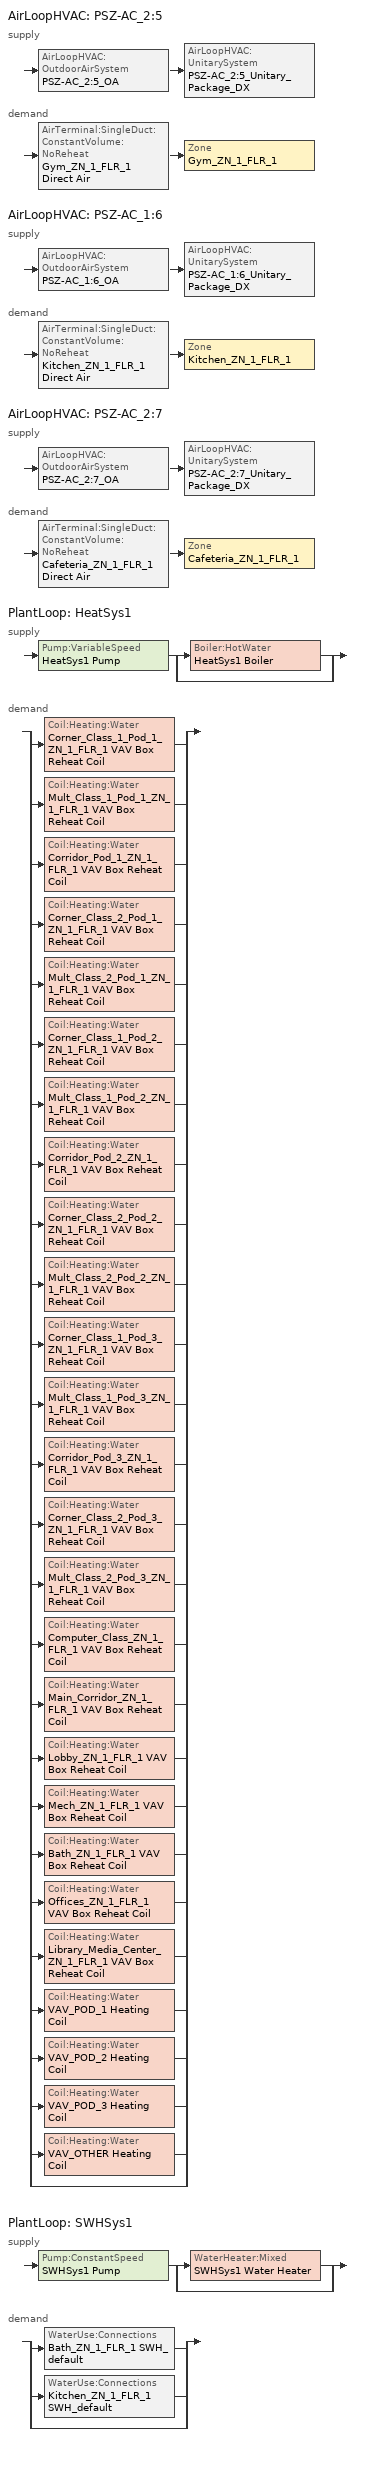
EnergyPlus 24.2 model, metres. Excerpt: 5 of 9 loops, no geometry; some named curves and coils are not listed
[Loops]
AirLoopHVAC 'PSZ-AC_2:5'
 supply: AirLoopHVAC:OutdoorAirSystem 'PSZ-AC_2:5_OA' > AirLoopHVAC:UnitarySystem 'PSZ-AC_2:5_Unitary_Package_DX'
 demand: AirTerminal:SingleDuct:ConstantVolume:NoReheat 'Gym_ZN_1_FLR_1 Direct Air' > Zone 'Gym_ZN_1_FLR_1'
AirLoopHVAC 'PSZ-AC_1:6'
 supply: AirLoopHVAC:OutdoorAirSystem 'PSZ-AC_1:6_OA' > AirLoopHVAC:UnitarySystem 'PSZ-AC_1:6_Unitary_Package_DX'
 demand: AirTerminal:SingleDuct:ConstantVolume:NoReheat 'Kitchen_ZN_1_FLR_1 Direct Air' > Zone 'Kitchen_ZN_1_FLR_1'
AirLoopHVAC 'PSZ-AC_2:7'
 supply: AirLoopHVAC:OutdoorAirSystem 'PSZ-AC_2:7_OA' > AirLoopHVAC:UnitarySystem 'PSZ-AC_2:7_Unitary_Package_DX'
 demand: AirTerminal:SingleDuct:ConstantVolume:NoReheat 'Cafeteria_ZN_1_FLR_1 Direct Air' > Zone 'Cafeteria_ZN_1_FLR_1'
PlantLoop 'HeatSys1'
 supply: Pump:VariableSpeed 'HeatSys1 Pump' > split
  | Boiler:HotWater 'HeatSys1 Boiler'
  | bypass
 demand: split
  | Coil:Heating:Water 'Corner_Class_1_Pod_1_ZN_1_FLR_1 VAV Box Reheat Coil'
  | Coil:Heating:Water 'Mult_Class_1_Pod_1_ZN_1_FLR_1 VAV Box Reheat Coil'
  | Coil:Heating:Water 'Corridor_Pod_1_ZN_1_FLR_1 VAV Box Reheat Coil'
  | Coil:Heating:Water 'Corner_Class_2_Pod_1_ZN_1_FLR_1 VAV Box Reheat Coil'
  | Coil:Heating:Water 'Mult_Class_2_Pod_1_ZN_1_FLR_1 VAV Box Reheat Coil'
  | Coil:Heating:Water 'Corner_Class_1_Pod_2_ZN_1_FLR_1 VAV Box Reheat Coil'
  | Coil:Heating:Water 'Mult_Class_1_Pod_2_ZN_1_FLR_1 VAV Box Reheat Coil'
  | Coil:Heating:Water 'Corridor_Pod_2_ZN_1_FLR_1 VAV Box Reheat Coil'
  | Coil:Heating:Water 'Corner_Class_2_Pod_2_ZN_1_FLR_1 VAV Box Reheat Coil'
  | Coil:Heating:Water 'Mult_Class_2_Pod_2_ZN_1_FLR_1 VAV Box Reheat Coil'
  | Coil:Heating:Water 'Corner_Class_1_Pod_3_ZN_1_FLR_1 VAV Box Reheat Coil'
  | Coil:Heating:Water 'Mult_Class_1_Pod_3_ZN_1_FLR_1 VAV Box Reheat Coil'
  | Coil:Heating:Water 'Corridor_Pod_3_ZN_1_FLR_1 VAV Box Reheat Coil'
  | Coil:Heating:Water 'Corner_Class_2_Pod_3_ZN_1_FLR_1 VAV Box Reheat Coil'
  | Coil:Heating:Water 'Mult_Class_2_Pod_3_ZN_1_FLR_1 VAV Box Reheat Coil'
  | Coil:Heating:Water 'Computer_Class_ZN_1_FLR_1 VAV Box Reheat Coil'
  | Coil:Heating:Water 'Main_Corridor_ZN_1_FLR_1 VAV Box Reheat Coil'
  | Coil:Heating:Water 'Lobby_ZN_1_FLR_1 VAV Box Reheat Coil'
  | Coil:Heating:Water 'Mech_ZN_1_FLR_1 VAV Box Reheat Coil'
  | Coil:Heating:Water 'Bath_ZN_1_FLR_1 VAV Box Reheat Coil'
  | Coil:Heating:Water 'Offices_ZN_1_FLR_1 VAV Box Reheat Coil'
  | Coil:Heating:Water 'Library_Media_Center_ZN_1_FLR_1 VAV Box Reheat Coil'
  | Coil:Heating:Water 'VAV_POD_1 Heating Coil'
  | Coil:Heating:Water 'VAV_POD_2 Heating Coil'
  | Coil:Heating:Water 'VAV_POD_3 Heating Coil'
  | Coil:Heating:Water 'VAV_OTHER Heating Coil'
  | bypass
PlantLoop 'SWHSys1'
 supply: Pump:ConstantSpeed 'SWHSys1 Pump' > split
  | WaterHeater:Mixed 'SWHSys1 Water Heater'
  | bypass
 demand: split
  | WaterUse:Connections 'Bath_ZN_1_FLR_1 SWH_default'
  | WaterUse:Connections 'Kitchen_ZN_1_FLR_1 SWH_default'
  | bypass
[Refrigeration:Case] Availability Schedule=ALWAYS_ON; Zone=Kitchen_ZN_1_FLR_1; Rated Ambient Temperature {C}=23.88; Rated Ambient Relative Humidity {percent}=55; Rated Total Cooling Capacity per Unit Length {W/m}=734; Case Length {m}=3.66; Latent Case Credit Curve Type=CaseTemperatureMethod; Standard Case Lighting Power per Unit Length {W/m}=33; Case Lighting Schedule=walkin_occ_lght_SCH_2; Fraction of Lighting Energy to Case=1; Case Anti-Sweat Heater Power per Unit Length {W/m}=0; Minimum Anti-Sweat Heater Power per Unit Length {W/m}=0; Anti-Sweat Heater Control Type=None; Humidity at Zero Anti-Sweat Heater Energy {percent}=0; Case Height {m}=0; Defrost Energy Correction Curve Type=None
Name | Rated Latent Heat Ratio | Rated Runtime Fraction | Case Operating Temperature {C} | Latent Case Credit Curve | Standard Case Fan Power per Unit Length {W/m} | Operating Case Fan Power per Unit Length {W/m} | Fraction of Anti-Sweat Heater Energy to Case | Case Defrost Power per Unit Length {W/m} | Case Defrost Type | Case Defrost Schedule | Case Defrost Drip-Down Schedule | Under Case HVAC Return Air Fraction | Refrigerated Case Restocking Schedule | Case Credit Fraction Schedule
Kitchen_ZN_1_FLR_1_Case:1_WALKINFREEZER | 0.1 | 0.4 | -23 | Kitchen_ZN_1_FLR_1_Case:1_WALKINFREEZERSingleShelfHorizontal_LatentEnergyMult | 19.5143 | 19.5143 | 0 | 547 | ELECTRIC | Kitchen_ZN_1_FLR_1_Case:1_WALKINFREEZER_CaseDefrost2aDaySched | Kitchen_ZN_1_FLR_1_Case:1_WALKINFREEZER_CaseDripDown2aDaySched | 0 | Kitchen_ZN_1_FLR_1_Case:1_WALKINFREEZER_WalkInStockingSched | Kitchen_ZN_1_FLR_1_Case:1_WALKINFREEZER_CaseCreditReduxSched
Kitchen_ZN_1_FLR_1_Case:2_SELFCONTAINEDDISPLAYCASE | 0.08 | 0.85 | 2 | Kitchen_ZN_1_FLR_1_Case:2_SELFCONTAINEDDISPLAYCASEMultiShelfVertical_LatentEnergyMult | 15.7143 | 15.7143 | 0.2 | 0 | NONE |  |  | 0.05 | Kitchen_ZN_1_FLR_1_Case:2_SELFCONTAINEDDISPLAYCASE_CaseStockingSched
[Refrigeration:CompressorRack] Heat Rejection Location=ZONE; Design Condenser Fan Power {W}=350; Condenser Type=AIRCOOLED
Name | Design Compressor Rack COP {W/W} | Compressor Rack COP Function of Temperature Curve | Condenser Fan Power Function of Temperature Curve | Refrigeration Case Name or WalkIn Name or CaseAndWalkInList
RACK1 | 2.32 | RACK1_RackCOPfTCurve | RACK1_RackCondFanCurve2 | RACK1CaseList
RACK2 | 6.98 | RACK2_RackCOPfTCurve |  | RACK2CaseList
[Refrigeration:CaseAndWalkInList]
Name | Case or WalkIn 1
RACK1CaseList | Kitchen_ZN_1_FLR_1_Case:1_WALKINFREEZER
RACK2CaseList | Kitchen_ZN_1_FLR_1_Case:2_SELFCONTAINEDDISPLAYCASE
[EnergyManagementSystem:Sensor]
Name | Output:Variable or Output:Meter | Output:Variable or Output:Meter Index Key
Facility_Int_LTG | InteriorLights:Electricity
ActualOccupancy | Schedule Value | Offices Binary Occupancy
Gym_ZN_1_FLR_1_LSr | Zone Lights Electricity Rate | Gym_ZN_1_FLR_1
Gym_ZN_1_FLR_1_OSr | People Occupant Count | Gym_ZN_1_FLR_1
Kitchen_ZN_1_FLR_1_LSr | Zone Lights Electricity Rate | Kitchen_ZN_1_FLR_1
Kitchen_ZN_1_FLR_1_OSr | People Occupant Count | Kitchen_ZN_1_FLR_1
Cafeteria_ZN_1_FLR_1_LSr | Zone Lights Electricity Rate | Cafeteria_ZN_1_FLR_1
Cafeteria_ZN_1_FLR_1_OSr | People Occupant Count | Cafeteria_ZN_1_FLR_1
OAT | Site Outdoor Air Drybulb Temperature | Environment
BoilerPLR | Boiler Part Load Ratio | HeatSys1 Boiler
[EnergyManagementSystem:GlobalVariable]
Wired_LTG
BoilerType; CapRated; EtRated; PLRx; Ecx; SkinLossRate
[EnergyManagementSystem:Program]
Transformer_Load_Prog: SET Wired_LTG = Facility_Int_LTG*0.0119
SET_cCL1_Pod_1_ZN_1_FLR_1_Light_EMS_Program: SET cCL1_Pod_1_ZN_1_FLR_1_LSr_IP=0.093*cCL1_Pod_1_ZN_1_FLR_1_LSr/cCL1_Pod_1_ZN_1_FLR_1_Area; IF (cCL1_Pod_1_ZN_1_FLR_1_OSr <= 0) && (cCL1_Pod_1_ZN_1_FLR_1_LSr_IP >= 0.02); SET cCL1_Pod_1_ZN_1_FLR_1_LAr = 0.02*cCL1_Pod_1_ZN_1_FLR_1_Area/0.09290304; ELSE; SET cCL1_Pod_1_ZN_1_FLR_1_LAr = NULL; ENDIF
SET_mCl1_Pod_1_ZN_1_FLR_1_Light_EMS_Program: SET mCl1_Pod_1_ZN_1_FLR_1_LSr_IP=0.093*mCl1_Pod_1_ZN_1_FLR_1_LSr/mCl1_Pod_1_ZN_1_FLR_1_Area; IF (mCl1_Pod_1_ZN_1_FLR_1_OSr <= 0) && (mCl1_Pod_1_ZN_1_FLR_1_LSr_IP >= 0.02); SET mCl1_Pod_1_ZN_1_FLR_1_LAr = 0.02*mCl1_Pod_1_ZN_1_FLR_1_Area/0.09290304; ELSE; SET mCl1_Pod_1_ZN_1_FLR_1_LAr = NULL; ENDIF
SET_cPOD1_ZN_1_FLR_1_Light_EMS_Program: SET cPOD1_ZN_1_FLR_1_LSr_IP=0.093*cPOD1_ZN_1_FLR_1_LSr/cPOD1_ZN_1_FLR_1_Area; IF (cPOD1_ZN_1_FLR_1_OSr <= 0) && (cPOD1_ZN_1_FLR_1_LSr_IP >= 0.02); SET cPOD1_ZN_1_FLR_1_LAr = 0.02*cPOD1_ZN_1_FLR_1_Area/0.09290304; ELSE; SET cPOD1_ZN_1_FLR_1_LAr = NULL; ENDIF
SET_cCL2_Pod_1_ZN_1_FLR_1_Light_EMS_Program: SET cCL2_Pod_1_ZN_1_FLR_1_LSr_IP=0.093*cCL2_Pod_1_ZN_1_FLR_1_LSr/cCL2_Pod_1_ZN_1_FLR_1_Area; IF (cCL2_Pod_1_ZN_1_FLR_1_OSr <= 0) && (cCL2_Pod_1_ZN_1_FLR_1_LSr_IP >= 0.02); SET cCL2_Pod_1_ZN_1_FLR_1_LAr = 0.02*cCL2_Pod_1_ZN_1_FLR_1_Area/0.09290304; ELSE; SET cCL2_Pod_1_ZN_1_FLR_1_LAr = NULL; ENDIF
SET_mCl2_Pod_1_ZN_1_FLR_1_Light_EMS_Program: SET mCl2_Pod_1_ZN_1_FLR_1_LSr_IP=0.093*mCl2_Pod_1_ZN_1_FLR_1_LSr/mCl2_Pod_1_ZN_1_FLR_1_Area; IF (mCl2_Pod_1_ZN_1_FLR_1_OSr <= 0) && (mCl2_Pod_1_ZN_1_FLR_1_LSr_IP >= 0.02); SET mCl2_Pod_1_ZN_1_FLR_1_LAr = 0.02*mCl2_Pod_1_ZN_1_FLR_1_Area/0.09290304; ELSE; SET mCl2_Pod_1_ZN_1_FLR_1_LAr = NULL; ENDIF
SET_cCL1_Pod_2_ZN_1_FLR_1_Light_EMS_Program: SET cCL1_Pod_2_ZN_1_FLR_1_LSr_IP=0.093*cCL1_Pod_2_ZN_1_FLR_1_LSr/cCL1_Pod_2_ZN_1_FLR_1_Area; IF (cCL1_Pod_2_ZN_1_FLR_1_OSr <= 0) && (cCL1_Pod_2_ZN_1_FLR_1_LSr_IP >= 0.02); SET cCL1_Pod_2_ZN_1_FLR_1_LAr = 0.02*cCL1_Pod_2_ZN_1_FLR_1_Area/0.09290304; ELSE; SET cCL1_Pod_2_ZN_1_FLR_1_LAr = NULL; ENDIF
SET_mCl1_Pod_2_ZN_1_FLR_1_Light_EMS_Program: SET mCl1_Pod_2_ZN_1_FLR_1_LSr_IP=0.093*mCl1_Pod_2_ZN_1_FLR_1_LSr/mCl1_Pod_2_ZN_1_FLR_1_Area; IF (mCl1_Pod_2_ZN_1_FLR_1_OSr <= 0) && (mCl1_Pod_2_ZN_1_FLR_1_LSr_IP >= 0.02); SET mCl1_Pod_2_ZN_1_FLR_1_LAr = 0.02*mCl1_Pod_2_ZN_1_FLR_1_Area/0.09290304; ELSE; SET mCl1_Pod_2_ZN_1_FLR_1_LAr = NULL; ENDIF
SET_cPOD2_ZN_1_FLR_1_Light_EMS_Program: SET cPOD2_ZN_1_FLR_1_LSr_IP=0.093*cPOD2_ZN_1_FLR_1_LSr/cPOD2_ZN_1_FLR_1_Area; IF (cPOD2_ZN_1_FLR_1_OSr <= 0) && (cPOD2_ZN_1_FLR_1_LSr_IP >= 0.02); SET cPOD2_ZN_1_FLR_1_LAr = 0.02*cPOD2_ZN_1_FLR_1_Area/0.09290304; ELSE; SET cPOD2_ZN_1_FLR_1_LAr = NULL; ENDIF
SET_cCL2_Pod_2_ZN_1_FLR_1_Light_EMS_Program: SET cCL2_Pod_2_ZN_1_FLR_1_LSr_IP=0.093*cCL2_Pod_2_ZN_1_FLR_1_LSr/cCL2_Pod_2_ZN_1_FLR_1_Area; IF (cCL2_Pod_2_ZN_1_FLR_1_OSr <= 0) && (cCL2_Pod_2_ZN_1_FLR_1_LSr_IP >= 0.02); SET cCL2_Pod_2_ZN_1_FLR_1_LAr = 0.02*cCL2_Pod_2_ZN_1_FLR_1_Area/0.09290304; ELSE; SET cCL2_Pod_2_ZN_1_FLR_1_LAr = NULL; ENDIF
SET_mCl2_Pod_2_ZN_1_FLR_1_Light_EMS_Program: SET mCl2_Pod_2_ZN_1_FLR_1_LSr_IP=0.093*mCl2_Pod_2_ZN_1_FLR_1_LSr/mCl2_Pod_2_ZN_1_FLR_1_Area; IF (mCl2_Pod_2_ZN_1_FLR_1_OSr <= 0) && (mCl2_Pod_2_ZN_1_FLR_1_LSr_IP >= 0.02); SET mCl2_Pod_2_ZN_1_FLR_1_LAr = 0.02*mCl2_Pod_2_ZN_1_FLR_1_Area/0.09290304; ELSE; SET mCl2_Pod_2_ZN_1_FLR_1_LAr = NULL; ENDIF
SET_cCL1_Pod_3_ZN_1_FLR_1_Light_EMS_Program: SET cCL1_Pod_3_ZN_1_FLR_1_LSr_IP=0.093*cCL1_Pod_3_ZN_1_FLR_1_LSr/cCL1_Pod_3_ZN_1_FLR_1_Area; IF (cCL1_Pod_3_ZN_1_FLR_1_OSr <= 0) && (cCL1_Pod_3_ZN_1_FLR_1_LSr_IP >= 0.02); SET cCL1_Pod_3_ZN_1_FLR_1_LAr = 0.02*cCL1_Pod_3_ZN_1_FLR_1_Area/0.09290304; ELSE; SET cCL1_Pod_3_ZN_1_FLR_1_LAr = NULL; ENDIF
SET_mCl1_Pod_3_ZN_1_FLR_1_Light_EMS_Program: SET mCl1_Pod_3_ZN_1_FLR_1_LSr_IP=0.093*mCl1_Pod_3_ZN_1_FLR_1_LSr/mCl1_Pod_3_ZN_1_FLR_1_Area; IF (mCl1_Pod_3_ZN_1_FLR_1_OSr <= 0) && (mCl1_Pod_3_ZN_1_FLR_1_LSr_IP >= 0.02); SET mCl1_Pod_3_ZN_1_FLR_1_LAr = 0.02*mCl1_Pod_3_ZN_1_FLR_1_Area/0.09290304; ELSE; SET mCl1_Pod_3_ZN_1_FLR_1_LAr = NULL; ENDIF
SET_cPOD3_ZN_1_FLR_1_Light_EMS_Program: SET cPOD3_ZN_1_FLR_1_LSr_IP=0.093*cPOD3_ZN_1_FLR_1_LSr/cPOD3_ZN_1_FLR_1_Area; IF (cPOD3_ZN_1_FLR_1_OSr <= 0) && (cPOD3_ZN_1_FLR_1_LSr_IP >= 0.02); SET cPOD3_ZN_1_FLR_1_LAr = 0.02*cPOD3_ZN_1_FLR_1_Area/0.09290304; ELSE; SET cPOD3_ZN_1_FLR_1_LAr = NULL; ENDIF
SET_cCL2_Pod_3_ZN_1_FLR_1_Light_EMS_Program: SET cCL2_Pod_3_ZN_1_FLR_1_LSr_IP=0.093*cCL2_Pod_3_ZN_1_FLR_1_LSr/cCL2_Pod_3_ZN_1_FLR_1_Area; IF (cCL2_Pod_3_ZN_1_FLR_1_OSr <= 0) && (cCL2_Pod_3_ZN_1_FLR_1_LSr_IP >= 0.02); SET cCL2_Pod_3_ZN_1_FLR_1_LAr = 0.02*cCL2_Pod_3_ZN_1_FLR_1_Area/0.09290304; ELSE; SET cCL2_Pod_3_ZN_1_FLR_1_LAr = NULL; ENDIF
SET_mCl2_Pod_3_ZN_1_FLR_1_Light_EMS_Program: SET mCl2_Pod_3_ZN_1_FLR_1_LSr_IP=0.093*mCl2_Pod_3_ZN_1_FLR_1_LSr/mCl2_Pod_3_ZN_1_FLR_1_Area; IF (mCl2_Pod_3_ZN_1_FLR_1_OSr <= 0) && (mCl2_Pod_3_ZN_1_FLR_1_LSr_IP >= 0.02); SET mCl2_Pod_3_ZN_1_FLR_1_LAr = 0.02*mCl2_Pod_3_ZN_1_FLR_1_Area/0.09290304; ELSE; SET mCl2_Pod_3_ZN_1_FLR_1_LAr = NULL; ENDIF
SET_cPCLZN_1_FLR_1_Light_EMS_Program: SET cPCLZN_1_FLR_1_LSr_IP=0.093*cPCLZN_1_FLR_1_LSr/cPCLZN_1_FLR_1_Area; IF (cPCLZN_1_FLR_1_OSr <= 0) && (cPCLZN_1_FLR_1_LSr_IP >= 0.02); SET cPCLZN_1_FLR_1_LAr = 0.02*cPCLZN_1_FLR_1_Area/0.09290304; ELSE; SET cPCLZN_1_FLR_1_LAr = NULL; ENDIF
SET_Main_Corridor_ZN_1_FLR_1_Light_EMS_Program: SET Main_Corridor_ZN_1_FLR_1_LSr_IP=0.093*Main_Corridor_ZN_1_FLR_1_LSr/Main_Corridor_ZN_1_FLR_1_Area; IF (Main_Corridor_ZN_1_FLR_1_OSr <= 0) && (Main_Corridor_ZN_1_FLR_1_LSr_IP >= 0.02); SET Main_Corridor_ZN_1_FLR_1_LAr = 0.02*Main_Corridor_ZN_1_FLR_1_Area/0.09290304; ELSE; SET Main_Corridor_ZN_1_FLR_1_LAr = NULL; ENDIF
SET_Lobby_ZN_1_FLR_1_Light_EMS_Program: SET Lobby_ZN_1_FLR_1_LSr_IP=0.093*Lobby_ZN_1_FLR_1_LSr/Lobby_ZN_1_FLR_1_Area; IF (Lobby_ZN_1_FLR_1_OSr <= 0) && (Lobby_ZN_1_FLR_1_LSr_IP >= 0.02); SET Lobby_ZN_1_FLR_1_LAr = 0.02*Lobby_ZN_1_FLR_1_Area/0.09290304; ELSE; SET Lobby_ZN_1_FLR_1_LAr = NULL; ENDIF
SET_Mech_ZN_1_FLR_1_Light_EMS_Program: SET Mech_ZN_1_FLR_1_LSr_IP=0.093*Mech_ZN_1_FLR_1_LSr/Mech_ZN_1_FLR_1_Area; IF (Mech_ZN_1_FLR_1_OSr <= 0) && (Mech_ZN_1_FLR_1_LSr_IP >= 0.02); SET Mech_ZN_1_FLR_1_LAr = 0.02*Mech_ZN_1_FLR_1_Area/0.09290304; ELSE; SET Mech_ZN_1_FLR_1_LAr = NULL; ENDIF
SET_Bath_ZN_1_FLR_1_Light_EMS_Program: SET Bath_ZN_1_FLR_1_LSr_IP=0.093*Bath_ZN_1_FLR_1_LSr/Bath_ZN_1_FLR_1_Area; IF (Bath_ZN_1_FLR_1_OSr <= 0) && (Bath_ZN_1_FLR_1_LSr_IP >= 0.02); SET Bath_ZN_1_FLR_1_LAr = 0.02*Bath_ZN_1_FLR_1_Area/0.09290304; ELSE; SET Bath_ZN_1_FLR_1_LAr = NULL; ENDIF
SET_Offices_ZN_1_FLR_1_Light_EMS_Program: SET Offices_ZN_1_FLR_1_LSr_IP=0.093*Offices_ZN_1_FLR_1_LSr/Offices_ZN_1_FLR_1_Area; IF (Offices_ZN_1_FLR_1_OSr <= 0) && (Offices_ZN_1_FLR_1_LSr_IP >= 0.02); IF (ActualOccupancy <= 0); SET Offices_ZN_1_FLR_1_LAr = 0.02*Offices_ZN_1_FLR_1_Area/0.09290304; ELSE; SET Offices_ZN_1_FLR_1_LAr = NULL; ENDIF; ELSE; SET Offices_ZN_1_FLR_1_LAr = NULL; ENDIF
SET_Gym_ZN_1_FLR_1_Light_EMS_Program: SET Gym_ZN_1_FLR_1_LSr_IP=0.093*Gym_ZN_1_FLR_1_LSr/Gym_ZN_1_FLR_1_Area; IF (Gym_ZN_1_FLR_1_OSr <= 0) && (Gym_ZN_1_FLR_1_LSr_IP >= 0.02); SET Gym_ZN_1_FLR_1_LAr = 0.02*Gym_ZN_1_FLR_1_Area/0.09290304; ELSE; SET Gym_ZN_1_FLR_1_LAr = NULL; ENDIF
SET_Kitchen_ZN_1_FLR_1_Light_EMS_Program: SET Kitchen_ZN_1_FLR_1_LSr_IP=0.093*Kitchen_ZN_1_FLR_1_LSr/Kitchen_ZN_1_FLR_1_Area; IF (Kitchen_ZN_1_FLR_1_OSr <= 0) && (Kitchen_ZN_1_FLR_1_LSr_IP >= 0.02); SET Kitchen_ZN_1_FLR_1_LAr = 0.02*Kitchen_ZN_1_FLR_1_Area/0.09290304; ELSE; SET Kitchen_ZN_1_FLR_1_LAr = NULL; ENDIF
SET_Cafeteria_ZN_1_FLR_1_Light_EMS_Program: SET Cafeteria_ZN_1_FLR_1_LSr_IP=0.093*Cafeteria_ZN_1_FLR_1_LSr/Cafeteria_ZN_1_FLR_1_Area; IF (Cafeteria_ZN_1_FLR_1_OSr <= 0) && (Cafeteria_ZN_1_FLR_1_LSr_IP >= 0.02); SET Cafeteria_ZN_1_FLR_1_LAr = 0.02*Cafeteria_ZN_1_FLR_1_Area/0.09290304; ELSE; SET Cafeteria_ZN_1_FLR_1_LAr = NULL; ENDIF
SET_LMC_ZN_1_FLR_1_Light_EMS_Program: SET LMC_ZN_1_FLR_1_LSr_IP=0.093*LMC_ZN_1_FLR_1_LSr/LMC_ZN_1_FLR_1_Area; IF (LMC_ZN_1_FLR_1_OSr <= 0) && (LMC_ZN_1_FLR_1_LSr_IP >= 0.02); SET LMC_ZN_1_FLR_1_LAr = 0.02*LMC_ZN_1_FLR_1_Area/0.09290304; ELSE; SET LMC_ZN_1_FLR_1_LAr = NULL; ENDIF
vav_pod_1_MAX_OA_FRAC: IF vav_pod_1_OA > vav_pod_1_OA_VRP; SET vav_pod_1_MAX_OA_FRAC = NULL; ELSE; IF vav_pod_1_SUPPLY_FLOW > 0; SET vav_pod_1_MAX_OA_FRAC =      2.9651 / vav_pod_1_SUPPLY_FLOW; ELSE; SET vav_pod_1_MAX_OA_FRAC = NULL; ENDIF; ENDIF
[EnergyManagementSystem:InternalVariable] Internal Data Type=Zone Floor Area
Name | Internal Data Index Key
Gym_ZN_1_FLR_1_Area | Gym_ZN_1_FLR_1
Kitchen_ZN_1_FLR_1_Area | Kitchen_ZN_1_FLR_1
Cafeteria_ZN_1_FLR_1_Area | Cafeteria_ZN_1_FLR_1
[DesignSpecification:ZoneAirDistribution]
CM DSZAD Building: Zone Air Distribution Effectiveness in Cooling Mode=1; Zone Air Distribution Effectiveness in Heating Mode=1
[Sizing:Plant] Loop Type=Heating; Design Loop Exit Temperature {C}=60
Name | Loop Design Temperature Difference {deltaC}
HeatSys1 | 11.11
SWHSys1 | 5
[Pump:VariableSpeed]
HeatSys1 Pump: Design Maximum Flow Rate {m3/s}=AUTOSIZE; Design Pump Head {Pa}=180705.7; Design Power Consumption {W}=AUTOSIZE; Motor Efficiency=0.909; Fraction of Motor Inefficiencies to Fluid Stream=0; Coefficient 1 of the Part Load Performance Curve=0; Coefficient 2 of the Part Load Performance Curve=3.2485; Coefficient 3 of the Part Load Performance Curve=-4.7443; Coefficient 4 of the Part Load Performance Curve=2.5295; Pump Control Type=Intermittent; Design Shaft Power per Unit Flow Rate per Unit Head {W/((m3/s)-Pa)}=1.4999
[Boiler:HotWater]
HeatSys1 Boiler: Fuel Type=NaturalGas; Nominal Capacity {W}=394524; Nominal Thermal Efficiency=0.9; Efficiency Curve Temperature Evaluation Variable=EnteringBoiler; Normalized Boiler Efficiency Curve=CondensingBoiler_Perf_One_Boiler; Design Water Flow Rate {m3/s}=AUTOSIZE; Minimum Part Load Ratio=0; Maximum Part Load Ratio=1.2; Optimum Part Load Ratio=1; Water Outlet Upper Temperature Limit {C}=95; Boiler Flow Mode=LeavingSetpointModulated; On Cycle Parasitic Electric Load {W}=0; Sizing Factor=1
[SetpointManager:ReturnTemperature:HotWater]
HeatSys1 Loop Setpoint Manager: Minimum Supply Temperature Setpoint {C}=10; Maximum Supply Temperature Setpoint {C}=60; Return Temperature Setpoint Input Type=Constant; Return Temperature Setpoint Constant Value {C}=48.89
[PlantLoop] Minimum Loop Temperature {C}=10; Maximum Loop Flow Rate {m3/s}=AUTOSIZE; Minimum Loop Flow Rate {m3/s}=0; Plant Loop Volume {m3}=AUTOSIZE; Load Distribution Scheme=Optimal
Name | Fluid Type | Plant Equipment Operation Scheme | Maximum Loop Temperature {C}
HeatSys1 | Water | HeatSys1 Loop Operation Scheme List | 100
SWHSys1 | WATER | SWHSys1 Loop Operation Scheme List | 60
[PlantEquipmentList]
HeatSys1 Equipment List: HeatSys1 Boiler
SWHSys1 Equipment List: SWHSys1 Water Heater
[PlantEquipmentOperation:HeatingLoad] Load Range 1 Lower Limit {W}=0; Load Range 1 Upper Limit {W}=1000000000000000
Name | Range 1 Equipment List
HeatSys1 Operation Scheme | HeatSys1 Equipment List
SWHSys1 Operation Scheme | SWHSys1 Equipment List
[PlantEquipmentOperationSchemes] Control Scheme 1 Schedule=PlantOnSched
Name | Control Scheme 1
HeatSys1 Loop Operation Scheme List | HeatSys1 Operation Scheme
SWHSys1 Loop Operation Scheme List | SWHSys1 Operation Scheme
[Sizing:System] Type of Load to Size On=Sensible; Design Outdoor Air Flow Rate {m3/s}=AUTOSIZE; Central Heating Maximum System Air Flow Ratio=1; Preheat Design Temperature {C}=7; Preheat Design Humidity Ratio {kgWater/kgDryAir}=0.008; Precool Design Temperature {C}=12.8; Precool Design Humidity Ratio {kgWater/kgDryAir}=0.008; Central Cooling Design Supply Air Temperature {C}=12.8; Central Heating Design Supply Air Temperature {C}=40; Type of Zone Sum to Use=Coincident; 100% Outdoor Air in Cooling=No; 100% Outdoor Air in Heating=No; Central Cooling Design Supply Air Humidity Ratio {kgWater/kgDryAir}=0.0085; Central Heating Design Supply Air Humidity Ratio {kgWater/kgDryAir}=0.008; Cooling Supply Air Flow Rate Method=DesignDay; Cooling Supply Air Flow Rate {m3/s}=0; Heating Supply Air Flow Rate Method=DesignDay; Heating Supply Air Flow Rate {m3/s}=0; System Outdoor Air Method=ZoneSum; Zone Maximum Outdoor Air Fraction=1; Cooling Design Capacity Method=CoolingDesignCapacity; Cooling Design Capacity {W}=autosize; Heating Design Capacity Method=HeatingDesignCapacity; Heating Design Capacity {W}=autosize; Central Cooling Capacity Control Method=OnOff
PSZ-AC_2:5; PSZ-AC_1:6; PSZ-AC_2:7
[AirLoopHVAC] Design Supply Air Flow Rate {m3/s}=AUTOSIZE
PSZ-AC_2:5; PSZ-AC_1:6; PSZ-AC_2:7
[SetpointManager:MixedAir] Control Variable=Temperature
Name | Setpoint Node or NodeList
PSZ-AC_2:5_OAMixed Air Temp Manager | PSZ-AC_2:5 Mixed Air Outlet
PSZ-AC_1:6_OAMixed Air Temp Manager | PSZ-AC_1:6 Mixed Air Outlet
PSZ-AC_2:7_OAMixed Air Temp Manager | PSZ-AC_2:7 Mixed Air Outlet
[Controller:OutdoorAir] Minimum Outdoor Air Flow Rate {m3/s}=AUTOSIZE; Maximum Outdoor Air Flow Rate {m3/s}=AUTOSIZE; Economizer Control Type=DifferentialEnthalpy; Economizer Control Action Type=ModulateFlow; Lockout Type=LockoutWithHeating; Minimum Limit Type=FixedMinimum
Name | Minimum Outdoor Air Schedule
PSZ-AC_2:5_OA_Controller; PSZ-AC_2:7_OA_Controller | MinOA_MotorizedDamper_Sched
PSZ-AC_1:6_OA_Controller | Kitchen_Exhaust_SCH
[Controller:MechanicalVentilation] Availability Schedule=MinOA_MotorizedDamper_Sched; Demand Controlled Ventilation=No; System Outdoor Air Method=ZoneSum; Design Specification Zone Air Distribution Object Name 1=CM DSZAD Building
Name | Zone or ZoneList 1 | Design Specification Outdoor Air Object Name 1
Gym_ZN_1_FLR_1_DCV | Gym_ZN_1_FLR_1 | SZ DSOA Gym_ZN_1_FLR_1
Cafeteria_ZN_1_FLR_1_DCV | Cafeteria_ZN_1_FLR_1 | SZ DSOA Cafeteria_ZN_1_FLR_1
[Coil:Heating:Water] Availability Schedule=Always_On; U-Factor Times Area Value {W/K}=AUTOSIZE; Maximum Water Flow Rate {m3/s}=AUTOSIZE; Performance Input Method=UFactorTimesAreaAndDesignWaterFlowRate; Rated Capacity {W}=AUTOSIZE; Rated Inlet Water Temperature {C}=60; Rated Inlet Air Temperature {C}=12.8; Rated Outlet Water Temperature {C}=48.89; Rated Outlet Air Temperature {C}=40
Corner_Class_1_Pod_1_ZN_1_FLR_1 VAV Box Reheat Coil; Mult_Class_1_Pod_1_ZN_1_FLR_1 VAV Box Reheat Coil; Corridor_Pod_1_ZN_1_FLR_1 VAV Box Reheat Coil; Corner_Class_2_Pod_1_ZN_1_FLR_1 VAV Box Reheat Coil; Mult_Class_2_Pod_1_ZN_1_FLR_1 VAV Box Reheat Coil; Corner_Class_1_Pod_2_ZN_1_FLR_1 VAV Box Reheat Coil; Mult_Class_1_Pod_2_ZN_1_FLR_1 VAV Box Reheat Coil; Corridor_Pod_2_ZN_1_FLR_1 VAV Box Reheat Coil; Corner_Class_2_Pod_2_ZN_1_FLR_1 VAV Box Reheat Coil; Mult_Class_2_Pod_2_ZN_1_FLR_1 VAV Box Reheat Coil; Corner_Class_1_Pod_3_ZN_1_FLR_1 VAV Box Reheat Coil; Mult_Class_1_Pod_3_ZN_1_FLR_1 VAV Box Reheat Coil; Corridor_Pod_3_ZN_1_FLR_1 VAV Box Reheat Coil; Corner_Class_2_Pod_3_ZN_1_FLR_1 VAV Box Reheat Coil; Mult_Class_2_Pod_3_ZN_1_FLR_1 VAV Box Reheat Coil; Computer_Class_ZN_1_FLR_1 VAV Box Reheat Coil; Main_Corridor_ZN_1_FLR_1 VAV Box Reheat Coil; Lobby_ZN_1_FLR_1 VAV Box Reheat Coil; Mech_ZN_1_FLR_1 VAV Box Reheat Coil; Bath_ZN_1_FLR_1 VAV Box Reheat Coil; Offices_ZN_1_FLR_1 VAV Box Reheat Coil; Library_Media_Center_ZN_1_FLR_1 VAV Box Reheat Coil
[Sizing:Zone] Zone Cooling Design Supply Air Temperature Input Method=SupplyAirTemperature; Zone Cooling Design Supply Air Temperature {C}=12.8; Zone Heating Design Supply Air Temperature Input Method=SupplyAirTemperature; Zone Heating Design Supply Air Temperature {C}=40; Zone Cooling Design Supply Air Humidity Ratio {kgWater/kgDryAir}=0.0085; Zone Heating Design Supply Air Humidity Ratio {kgWater/kgDryAir}=0.008; Cooling Design Air Flow Rate {m3/s}=0; Cooling Minimum Air Flow Fraction=0; Heating Design Air Flow Method=DesignDay; Heating Design Air Flow Rate {m3/s}=0; Zone Load Sizing Method=Sensible Load Only No Latent Load; Zone Latent Cooling Design Supply Air Humidity Ratio Input Method=HumidityRatioDifference; Zone Cooling Design Supply Air Humidity Ratio Difference {kgWater/kgDryAir}=0.005; Zone Latent Heating Design Supply Air Humidity Ratio Input Method=HumidityRatioDifference; Zone Humidification Design Supply Air Humidity Ratio Difference {kgWater/kgDryAir}=0.005
Name | Design Specification Outdoor Air Object | Cooling Design Air Flow Method | Cooling Minimum Air Flow {m3/s}
Gym_ZN_1_FLR_1 | SZ DSOA Gym_ZN_1_FLR_1 | DesignDay
Kitchen_ZN_1_FLR_1 | SZ DSOA Kitchen_ZN_1_FLR_1 | DesignDayWithLimit | 0.197746
Cafeteria_ZN_1_FLR_1 | SZ DSOA Cafeteria_ZN_1_FLR_1 | DesignDay
[DesignSpecification:OutdoorAir]
Name | Outdoor Air Method | Outdoor Air Flow per Zone Floor Area {m3/s-m2} | Outdoor Air Flow per Zone {m3/s} | Outdoor Air Flow per Person {m3/s-person}
SZ DSOA Gym_ZN_1_FLR_1 | Flow/Area | 0.001524
SZ DSOA Kitchen_ZN_1_FLR_1 | Maximum | 0.00117856 | 0.197746
SZ DSOA Cafeteria_ZN_1_FLR_1 | Sum | 0.000914399 |  | 0.00353961
[ZoneControl:Thermostat] Control Type Schedule=Dual Zone Control Type Sched
Name | Zone or ZoneList | Control 1
Gym_ZN_1_FLR_1 Thermostat | Gym_ZN_1_FLR_1 | Gym_ZN_1_FLR_1 Dual SP Control
Kitchen_ZN_1_FLR_1 Thermostat | Kitchen_ZN_1_FLR_1 | Kitchen_ZN_1_FLR_1 Dual SP Control
Cafeteria_ZN_1_FLR_1 Thermostat | Cafeteria_ZN_1_FLR_1 | Cafeteria_ZN_1_FLR_1 Dual SP Control
[ThermostatSetpoint:DualSetpoint] Heating Setpoint Temperature Schedule=HTGSETP_SCH_NO_OPTIMUM; Cooling Setpoint Temperature Schedule=CLGSETP_SCH_NO_OPTIMUM
Gym_ZN_1_FLR_1 Dual SP Control; Kitchen_ZN_1_FLR_1 Dual SP Control; Cafeteria_ZN_1_FLR_1 Dual SP Control
[Zone equipment]
Gym_ZN_1_FLR_1: Gym_ZN_1_FLR_1 Exhaust Fan, Gym_ZN_1_FLR_1 Direct Air
Kitchen_ZN_1_FLR_1: Kitchen_ZN_1_FLR_1 Exhaust Fan, Kitchen_ZN_1_FLR_1 Direct Air
Cafeteria_ZN_1_FLR_1: Cafeteria_ZN_1_FLR_1 Exhaust Fan, Cafeteria_ZN_1_FLR_1 Direct Air
[Fan:ZoneExhaust] Availability Schedule=Kitchen_Exhaust_SCH
Name | Fan Total Efficiency | Pressure Rise {Pa} | Maximum Flow Rate {m3/s} | Balanced Exhaust Fraction Schedule
Gym_ZN_1_FLR_1 Exhaust Fan | 1 | 0 | 0.544155
Kitchen_ZN_1_FLR_1 Exhaust Fan | 0.385 | 125 | 2.12376 | Kitchen Exhaust Fan Balanced Exhaust Fraction Schedule
Cafeteria_ZN_1_FLR_1 Exhaust Fan | 1 | 0 | 1.38186
[Coil:Cooling:DX:MultiSpeed] Availability Schedule=Always_On; Condenser Type=AirCooled; Apply Part Load Fraction to Speeds Greater than 1=No; Apply Latent Degradation to Speeds Greater than 1=No; Maximum Outdoor Dry-Bulb Temperature for Crankcase Heater Operation {C}=10; Basin Heater Setpoint Temperature {C}=2; Fuel Type=Electricity; Number of Speeds=2; 2017 Speed 1 Rated Evaporator Fan Power Per Volume Flow Rate {W/(m3/s)}=0; Speed 1 Total Cooling Capacity Function of Temperature Curve=SmDX_CapFT; Speed 1 Total Cooling Capacity Function of Flow Fraction Curve=SmDX_CapFF; Speed 1 Energy Input Ratio Function of Temperature Curve=SmDX_EIRFT; Speed 1 Energy Input Ratio Function of Flow Fraction Curve=SmDX_EIRFF; Speed 1 Part Load Fraction Correlation Curve=SmDX_PLR; Speed 1 Rated Waste Heat Fraction of Power Input=0.2; Speed 1 Evaporative Condenser Effectiveness=0.9; 2017 Speed 2 Rated Evaporator Fan Power Per Volume Flow Rate {W/(m3/s)}=0; Speed 2 Total Cooling Capacity Function of Temperature Curve=SmDX_CapFT; Speed 2 Total Cooling Capacity Function of Flow Fraction Curve=SmDX_CapFF; Speed 2 Energy Input Ratio Function of Temperature Curve=SmDX_EIRFT; Speed 2 Energy Input Ratio Function of Flow Fraction Curve=SmDX_EIRFF; Speed 2 Part Load Fraction Correlation Curve=SmDX_PLR; Speed 2 Rated Waste Heat Fraction of Power Input=0.2; Speed 2 Evaporative Condenser Effectiveness=0.9
Name | Speed 1 Gross Rated Total Cooling Capacity {W} | Speed 1 Gross Rated Sensible Heat Ratio | Speed 1 Gross Rated Cooling COP {W/W} | Speed 1 Rated Air Flow Rate {m3/s} | Speed 2 Gross Rated Total Cooling Capacity {W} | Speed 2 Gross Rated Sensible Heat Ratio | Speed 2 Gross Rated Cooling COP {W/W} | Speed 2 Rated Air Flow Rate {m3/s}
PSZ-AC_2:5 Cooling Coil | 16766.05 | 0.70108 | 3.98877 | 0.900227 | 33532.1 | 0.70108 | 3.98877 | 1.35034
PSZ-AC_1:6 Cooling Coil | 15544.9 | 0.71151 | 3.98877 | 0.863367 | 31089.71 | 0.71151 | 3.98877 | 1.29505
PSZ-AC_2:7 Cooling Coil | 27079.06 | 0.70108 | 3.91885 | 1.45397 | 54158.12 | 0.70108 | 3.91885 | 2.18095
[Coil:Heating:Fuel] Availability Schedule=Always_On; Fuel Type=NaturalGas; Nominal Capacity {W}=AUTOSIZE; On Cycle Parasitic Electric Load {W}=0; Off Cycle Parasitic Fuel Load {W}=0
Name | Burner Efficiency
PSZ-AC_2:5 Heating Coil | 0.8
PSZ-AC_1:6 Heating Coil; PSZ-AC_2:7 Heating Coil | 0.81
[AirTerminal:SingleDuct:ConstantVolume:NoReheat] Availability Schedule=Always_On; Maximum Air Flow Rate {m3/s}=AUTOSIZE
Gym_ZN_1_FLR_1 Direct Air; Kitchen_ZN_1_FLR_1 Direct Air; Cafeteria_ZN_1_FLR_1 Direct Air
[Fan:SystemModel] Availability Schedule=HVACOperationSchd; Design Maximum Air Flow Rate {m3/s}=autosize; Speed Control Method=Discrete; Electric Power Minimum Flow Rate Fraction=1; Design Pressure Rise {Pa}=622.5; Motor In Air Stream Fraction=1; Design Electric Power Consumption {W}=AUTOSIZE; Design Power Sizing Method=TotalEfficiencyAndPressure; Night Ventilation Mode Pressure Rise {Pa}=622.5; Number of Speeds=2; Speed 1 Flow Fraction=0.66; Speed 1 Electric Power Fraction=0.4; Speed 2 Flow Fraction=1; Speed 2 Electric Power Fraction=1
Name | Motor Efficiency | Fan Total Efficiency
PSZ-AC_2:5_addAQ_Unitary_Package_fan; PSZ-AC_1:6_addAQ_Unitary_Package_fan | 0.865 | 0.56225
PSZ-AC_2:7_addAQ_Unitary_Package_fan | 0.895 | 0.58175
[AirLoopHVAC:UnitarySystem] Control Type=Load; Dehumidification Control Type=None; Availability Schedule=Always_On; Fan Placement=BlowThrough; Supply Air Fan Operating Mode Schedule=HVACOperationSchd; DX Heating Coil Sizing Ratio=1; Use DOAS DX Cooling Coil=No; Minimum Supply Air Temperature {C}=2; Latent Load Control=SensibleOnlyLoadControl; Cooling Supply Air Flow Rate Method=SupplyAirFlowRate; Cooling Supply Air Flow Rate {m3/s}=AUTOSIZE; Heating Supply Air Flow Rate Method=SupplyAirFlowRate; Heating Supply Air Flow Rate {m3/s}=AUTOSIZE; No Load Supply Air Flow Rate Method=SupplyAirFlowRate; No Load Supply Air Flow Rate {m3/s}=AUTOSIZE; No Load Supply Air Flow Rate Control Set To Low Speed=No; Maximum Supply Air Temperature {C}=AUTOSIZE
Name | Controlling Zone or Thermostat Location | Supply Fan | Heating Coil | Cooling Coil | Design Specification Multispeed Object
PSZ-AC_2:5_Unitary_Package_DX | Gym_ZN_1_FLR_1 | PSZ-AC_2:5_addAQ_Unitary_Package_fan | PSZ-AC_2:5 Heating Coil | PSZ-AC_2:5 Cooling Coil | PSZ-AC_2:5_Unitary_Package_DX_Perf
PSZ-AC_1:6_Unitary_Package_DX | Kitchen_ZN_1_FLR_1 | PSZ-AC_1:6_addAQ_Unitary_Package_fan | PSZ-AC_1:6 Heating Coil | PSZ-AC_1:6 Cooling Coil | PSZ-AC_1:6_Unitary_Package_DX_Perf
PSZ-AC_2:7_Unitary_Package_DX | Cafeteria_ZN_1_FLR_1 | PSZ-AC_2:7_addAQ_Unitary_Package_fan | PSZ-AC_2:7 Heating Coil | PSZ-AC_2:7 Cooling Coil | PSZ-AC_2:7_Unitary_Package_DX_Perf
[UnitarySystemPerformance:Multispeed] Number of Speeds for Heating=2; Number of Speeds for Cooling=2; Single Mode Operation=No; No Load Supply Air Flow Rate Ratio=0.66; Heating Speed 1 Supply Air Flow Ratio=0.66; Cooling Speed 1 Supply Air Flow Ratio=0.66; Heating Speed 2 Supply Air Flow Ratio=1; Cooling Speed 2 Supply Air Flow Ratio=1
PSZ-AC_2:5_Unitary_Package_DX_Perf; PSZ-AC_1:6_Unitary_Package_DX_Perf; PSZ-AC_2:7_Unitary_Package_DX_Perf
[SetpointManager:SingleZone:Heating] Control Variable=Temperature; Minimum Supply Air Temperature {C}=10; Maximum Supply Air Temperature {C}=50
Name | Control Zone | Setpoint Node or NodeList
SupAirTemp MngrGym_ZN_1_FLR_1 - Htg | Gym_ZN_1_FLR_1 | PSZ-AC_2:5 Supply Equipment Outlet Node
SupAirTemp MngrKitchen_ZN_1_FLR_1 - Htg | Kitchen_ZN_1_FLR_1 | PSZ-AC_1:6 Supply Equipment Outlet Node
SupAirTemp MngrCafeteria_ZN_1_FLR_1 - Htg | Cafeteria_ZN_1_FLR_1 | PSZ-AC_2:7 Supply Equipment Outlet Node
[SetpointManager:SingleZone:Cooling] Control Variable=Temperature; Minimum Supply Air Temperature {C}=10; Maximum Supply Air Temperature {C}=99
Name | Control Zone | Setpoint Node or NodeList
SupAirTemp MngrGym_ZN_1_FLR_1 - Clg | Gym_ZN_1_FLR_1 | PSZ-AC_2:5 Zone Equipment Inlet Node
SupAirTemp MngrKitchen_ZN_1_FLR_1 - Clg | Kitchen_ZN_1_FLR_1 | PSZ-AC_1:6 Zone Equipment Inlet Node
SupAirTemp MngrCafeteria_ZN_1_FLR_1 - Clg | Cafeteria_ZN_1_FLR_1 | PSZ-AC_2:7 Zone Equipment Inlet Node
[WaterHeater:Mixed] Deadband Temperature Difference {deltaC}=2; Maximum Temperature Limit {C}=82.2222; Heater Control Type=Cycle; Off Cycle Parasitic Heat Fraction to Tank=0
Name | Tank Volume {m3} | Setpoint Temperature Schedule | Heater Maximum Capacity {W} | Heater Fuel Type | Heater Thermal Efficiency | Off Cycle Parasitic Fuel Consumption Rate {W} | Off Cycle Parasitic Fuel Type | On Cycle Parasitic Fuel Consumption Rate {W} | On Cycle Parasitic Fuel Type | Ambient Temperature Indicator | Ambient Temperature Zone | Off Cycle Loss Coefficient to Ambient Temperature {W/K} | On Cycle Loss Coefficient to Ambient Temperature {W/K} | Use Side Effectiveness | Source Side Effectiveness | Use Side Design Flow Rate {m3/s} | Source Side Design Flow Rate {m3/s} | Indirect Water Heating Recovery Time {hr} | Heater Minimum Capacity {W} | Peak Use Flow Rate {m3/s} | Use Flow Rate Fraction Schedule | Cold Water Supply Temperature Schedule
SWHSys1 Water Heater | 0.75708 | SHWSys1 Water Heater Setpoint Temperature Schedule Name | 58614.21 | NATURALGAS | 0.805127 | 970.33 | NATURALGAS | 970.33 | NATURALGAS | zone | MECH_ZN_1_FLR_1 | 9.64329 | 9.64329 | 1 | 1 | AUTOSIZE | AUTOSIZE | 1.5
SWH Booster E Water Heater | 0.0227125 | Booster Water Setpoint Temp Schedule | 6000 | Electricity | 1 |  | Electricity |  |  | Zone | KITCHEN_ZN_1_FLR_1 | 1.05316 | 1.05316 |  |  |  |  |  | 0 | 6.30902e-05 | BLDG_SWH_SCH | Booster Water Inlet Temp Schedule
[Pump:ConstantSpeed]
SWHSys1 Pump: Design Flow Rate {m3/s}=autosize; Design Pump Head {Pa}=29891; Design Power Consumption {W}=AUTOSIZE; Motor Efficiency=0.3; Fraction of Motor Inefficiencies to Fluid Stream=0; Pump Control Type=Intermittent
[SetpointManager:Scheduled]
SWHSys1 Loop Setpoint Manager: Control Variable=Temperature; Schedule=SHWSys1-Loop-Temp-Schedule; Setpoint Node or NodeList=SWHSys1 Supply Outlet Node
[WaterUse:Equipment] Flow Rate Fraction Schedule=BLDG_SWH_SCH
Name | Peak Flow Rate {m3/s} | Target Temperature Schedule | Hot Water Supply Temperature Schedule | Zone | Sensible Fraction Schedule | Latent Fraction Schedule
Bath_ZN_1_FLR_1 SWH_default | 2.63889e-07 | Bath_ZN_1_FLR_1 SHW_default Temp Sched | Bath_ZN_1_FLR_1 SHW_default Hot Supply Temp Sched | Bath_ZN_1_FLR_1 | Bath_ZN_1_FLR_1 SHW_default Sensible fract sched | Bath_ZN_1_FLR_1 SHW_default Latent fract sched
Kitchen_ZN_1_FLR_1 SWH_default | 0.00010515 | Kitchen_ZN_1_FLR_1 SHW_default Temp Sched | Kitchen_ZN_1_FLR_1 SHW_default Hot Supply Temp Sched | Kitchen_ZN_1_FLR_1 | Kitchen_ZN_1_FLR_1 SHW_default Sensible fract sched | Kitchen_ZN_1_FLR_1 SHW_default Latent fract sched
[WaterUse:Connections]
Name | Water Use Equipment 1
Bath_ZN_1_FLR_1 SWH_default | Bath_ZN_1_FLR_1 SWH_default
Kitchen_ZN_1_FLR_1 SWH_default | Kitchen_ZN_1_FLR_1 SWH_default
[Schedule:Compact]
walkin_occ_lght_SCH_2: Through: 6/30, For: Weekdays, Until: 7:00, 0.1773, Until: 21:00, 0.468, Until: 24:00, 0.1773, For: SummerDesignDay, Until: 24:00, 1, For: WinterDesignDay, Until: 24:00, 0, For: WeekEnds Holidays AllOtherDays, Until: 24:00, 0.1773, Through: 9/1, For: Weekdays, Until: 8:00, 0.1773, Until: 20:00, 0.26, Until: 24:00, 0.1773, For: SummerDesignDay, Until: 24:00, 1, For: WinterDesignDay, Until: 24:00, 0, For: WeekEnds Holidays AllOtherDays, Until: 24:00, 0.1773, Through: 12/31, For: Weekdays, Until: 7:00, 0.1773, Until: 21:00, 0.468, Until: 24:00, 0.1773, For: SummerDesignDay, Until: 24:00, 1, For: WinterDesignDay, Until: 24:00, 0, For: WeekEnds Holidays AllOtherDays, Until: 24:00, 0.1773
Booster Water Inlet Temp Schedule: THROUGH: 12/31, FOR: AllDays, UNTIL: 24:00, 60
Booster Water Setpoint Temp Schedule: THROUGH: 12/31, FOR: AllDays, UNTIL: 24:00, 82.22
BLDG_SWH_SCH: Through: 6/15, For: SummerDesignDay, Until: 07:00, 0.05, Until: 08:00, 0.1, Until: 09:00, 0.34, Until: 10:00, 0.6, Until: 11:00, 0.63, Until: 12:00, 0.72, Until: 13:00, 0.79, Until: 14:00, 0.83, Until: 15:00, 0.61, Until: 16:00, 0.65, Until: 18:00, 0.1, Until: 19:00, 0.19, Until: 20:00, 0.25, Until: 22:00, 0.22, Until: 23:00, 0.12, Until: 24:00, 0.09, For: Weekdays, Until: 07:00, 0, Until: 08:00, 0, Until: 09:00, 0.34, Until: 10:00, 0.6, Until: 11:00, 0.63, Until: 12:00, 0.72, Until: 13:00, 0.79, Until: 14:00, 0.83, Until: 15:00, 0.61, Until: 16:00, 0.65, Until: 18:00, 0.1, Until: 19:00, 0.19, Until: 20:00, 0.25, Until: 22:00, 0, Until: 23:00, 0, Until: 24:00, 0, For: WinterDesignDay, Until: 09:00, 0.03, Until: 13:00, 0.05, Until: 24:00, 0.03, For: Saturday, Until: 09:00, 0, Until: 13:00, 0, Until: 24:00, 0, For: Sunday Holidays AllOtherDays, Until: 08:00, 0, Until: 14:00, 0, Until: 24:00, 0, Through: 9/15, For: SummerDesignDay, Until: 07:00, 0.05, Until: 18:00, 0.1, Until: 19:00, 0.19, Until: 20:00, 0.25, Until: 22:00, 0.22, Until: 23:00, 0.12, Until: 24:00, 0.09, For: Weekdays, Until: 08:00, 0, Until: 18:00, 0.1, Until: 19:00, 0.19, Until: 20:00, 0.25, Until: 22:00, 0, Until: 23:00, 0, Until: 24:00, 0, For: WinterDesignDay, Until: 09:00, 0.03, Until: 13:00, 0.05, Until: 24:00, 0.03, For: Saturday, Until: 09:00, 0, Until: 13:00, 0, Until: 24:00, 0, For: Sunday Holidays AllOtherDays, Until: 08:00, 0, Until: 14:00, 0, Until: 24:00, 0, Through: 12/31, For: SummerDesignDay, Until: 07:00, 0.05, Until: 08:00, 0.1, Until: 09:00, 0.34, Until: 10:00, 0.6, Until: 11:00, 0.63, Until: 12:00, 0.72, Until: 13:00, 0.79, Until: 14:00, 0.83, Until: 15:00, 0.61, Until: 16:00, 0.65, Until: 18:00, 0.1, Until: 19:00, 0.19, Until: 20:00, 0.25, Until: 22:00, 0.22, Until: 23:00, 0.12, Until: 24:00, 0.09, For: Weekdays, Until: 07:00, 0, Until: 08:00, 0, Until: 09:00, 0.34, Until: 10:00, 0.6, Until: 11:00, 0.63, Until: 12:00, 0.72, Until: 13:00, 0.79, Until: 14:00, 0.83, Until: 15:00, 0.61, Until: 16:00, 0.65, Until: 18:00, 0.1, Until: 19:00, 0.19, Until: 20:00, 0.25, Until: 22:00, 0, Until: 23:00, 0, Until: 24:00, 0, For: WinterDesignDay, Until: 09:00, 0.03, Until: 13:00, 0.05, Until: 24:00, 0.03, For: Saturday, Until: 09:00, 0, Until: 13:00, 0, Until: 24:00, 0, For: Sunday Holidays AllOtherDays, Until: 08:00, 0, Until: 14:00, 0, Until: 24:00, 0
ALWAYS_ON; PlantOnSched: Through: 12/31, For: AllDays, Until: 24:00, 1
Dual Zone Control Type Sched: Through: 12/31, For: AllDays, Until: 24:00, 4
Kitchen_Exhaust_SCH: Through: 6/30, For: Weekdays SummerDesignDay WinterDesignDay, Until: 08:00, 0, Until: 17:00, 1, Until: 24:00, 0, For: WeekEnds  Holidays AllOtherDays, Until: 24:00, 0, Through: 9/1, For: Weekdays SummerDesignDay WinterDesignDay, Until: 08:00, 0, Until: 17:00, 1, Until: 21:00, 1, Until: 24:00, 0, For: WeekEnds Holidays AllOtherDays, Until: 24:00, 0, Through: 12/31, For: Weekdays SummerDesignDay WinterDesignDay, Until: 08:00, 0, Until: 16:00, 1, Until: 21:00, 1, Until: 24:00, 0, For: WeekEnds Holidays AllOtherDays, Until: 24:00, 0
HVACOperationSchd: Through: 12/31, For: Weekdays SummerDesignDay WinterDesignDay, Until: 07:00, 0, Until: 21:00, 1, Until: 24:00, 0, For: WeekEnds Holidays AllOtherDays, Until: 24:00, 0
HTGSETP_SCH_NO_OPTIMUM: Through: 12/31, For: SummerDesignDay, Until: 24:00, 15.6, For: WinterDesignDay, Until: 24:00, 21, For: Weekdays, Until: 06:00, 15.6, Until: 07:00, 21, Until: 08:00, 21, Until: 21:00, 21, Until: 24:00, 15.6, For: WeekEnds Holidays AllOtherDays, Until: 24:00, 15.6
CLGSETP_SCH_NO_OPTIMUM: Through: 12/31, For: SummerDesignDay, Until: 24:00, 24, For: WinterDesignDay, Until: 24:00, 26.7, For: Weekdays, Until: 06:00, 26.7, Until: 07:00, 24, Until: 08:00, 24, Until: 21:00, 24, Until: 24:00, 26.7, For: WeekEnds Holidays AllOtherDays, Until: 24:00, 26.7
MinOA_MotorizedDamper_Sched: Through: 12/31, For: Weekdays SummerDesignDay WinterDesignDay, Until: 08:00, 0, Until: 21:00, 1, Until: 24:00, 0, For: WeekEnds Holidays AllOtherDays, Until: 24:00, 0
Bath_ZN_1_FLR_1 SHW_default Latent fract sched; Kitchen_ZN_1_FLR_1 SHW_default Latent fract sched: Through: 12/31, For: AllDays, Until: 24:00, 0.05
Bath_ZN_1_FLR_1 SHW_default Sensible fract sched; Kitchen_ZN_1_FLR_1 SHW_default Sensible fract sched: Through: 12/31, For: AllDays, Until: 24:00, 0.2
Bath_ZN_1_FLR_1 SHW_default Temp Sched; Kitchen_ZN_1_FLR_1 SHW_default Temp Sched; SHWSys1-Loop-Temp-Schedule; SHWSys1 Water Heater Setpoint Temperature Schedule Name: Through: 12/31, For: AllDays, Until: 24:00, 60
Bath_ZN_1_FLR_1 SHW_default Hot Supply Temp Sched; Kitchen_ZN_1_FLR_1 SHW_default Hot Supply Temp Sched: Through: 12/31, For: AllDays, Until: 24:00, 55
Kitchen_ZN_1_FLR_1_Case:1_WALKINFREEZER_CaseDefrost2aDaySched: Through: 12/31, For:AllDays, Interpolate:Average, Until: 11:00, 0, Until: 11:20, 1, Until: 23:00, 0, Until: 23:20, 1, Until: 24:00, 0
Kitchen_ZN_1_FLR_1_Case:1_WALKINFREEZER_CaseDripDown2aDaySched: Through: 12/31, For:AllDays, Interpolate:Average, Until: 11:00, 0, Until: 11:30, 1, Until: 23:00, 0, Until: 23:30, 1, Until: 24:00, 0
Kitchen_ZN_1_FLR_1_Case:1_WALKINFREEZER_WalkInStockingSched: Through: 12/31, For: Tuesday Friday, Until: 4:00, 0, Until: 5:00, 725, Until: 6:00, 417, Until: 7:00, 290, Until: 24:00, 0, For: AllOtherDays, Until: 4:00, 0, Until: 5:00, 125, Until: 6:00, 117, Until: 7:00, 90, Until: 19:00, 0, Until: 20:00, 125, Until: 21:00, 117, Until: 22:00, 90, Until: 24:00, 0
Kitchen_ZN_1_FLR_1_Case:1_WALKINFREEZER_CaseCreditReduxSched: Through: 12/31, For:AllDays, Interpolate:No, Until: 7:00, 0.2, Until: 21:00, 0.4, Until: 24:00, 0.2
Kitchen_ZN_1_FLR_1_Case:2_SELFCONTAINEDDISPLAYCASE_CaseStockingSched: Through: 12/31, For:AllDays, Until: 6:00, 0, Until: 7:00, 50, Until: 9:00, 70, Until: 10:00, 80, Until: 11:00, 70, Until: 13:00, 50, Until: 14:00, 80, Until: 15:00, 90, Until: 16:00, 80, Until: 24:00, 0
Kitchen Exhaust Fan Balanced Exhaust Fraction Schedule: Through: 6/30, For: Weekdays SummerDesignDay WinterDesignDay, Until: 08:00, 0, Until: 17:00, 0.906889, Until: 24:00, 0, For: WeekEnds  Holidays AllOtherDays, Until: 24:00, 0, Through: 9/1, For: Weekdays SummerDesignDay WinterDesignDay, Until: 08:00, 0, Until: 17:00, 0.906889, Until: 21:00, 0.906889, Until: 24:00, 0, For: WeekEnds Holidays AllOtherDays, Until: 24:00, 0, Through: 12/31, For: Weekdays SummerDesignDay WinterDesignDay, Until: 08:00, 0, Until: 16:00, 0.906889, Until: 21:00, 0.906889, Until: 24:00, 0, For: WeekEnds Holidays AllOtherDays, Until: 24:00, 0
[Curve:Quadratic]
Name | Coefficient1 Constant | Coefficient2 x | Coefficient3 x**2 | Minimum Value of x | Maximum Value of x
SmDX_CapFF | 0.8 | 0.2 | 0 | 0.5 | 1.5
SmDX_EIRFF | 1.156 | -0.1816 | 0.0256 | 0.5 | 1.5
SmDX_PLR | 0.75 | 0.25 | 0 | 0 | 1
[Curve:Cubic] Minimum Value of x=-35; Maximum Value of x=20
Name | Coefficient1 Constant | Coefficient2 x | Coefficient3 x**2 | Coefficient4 x**3
Kitchen_ZN_1_FLR_1_Case:1_WALKINFREEZERSingleShelfHorizontal_LatentEnergyMult | 0.0236 | 0.0006 | 0 | 0
Kitchen_ZN_1_FLR_1_Case:2_SELFCONTAINEDDISPLAYCASEMultiShelfVertical_LatentEnergyMult | 0.0265263 | 0.00107803 | 6.02558e-05 | 1.23732e-06
[Curve:Bicubic]
CondensingBoiler_Perf_One_Boiler: Coefficient1 Constant=0.946581; Coefficient2 x=0.022541; Coefficient3 x**2=-3.1E-15; Coefficient4 y=0.00904; Coefficient5 y**2=-0.00029; Coefficient6 x*y=-0.00176; Coefficient7 x**3=-0.03203; Coefficient8 y**3=2.15E-06; Coefficient9 x**2*y=0.000827; Coefficient10 x*y**2=1.40464e-05; Minimum Value of x=0; Maximum Value of x=1; Minimum Value of y=21.1; Maximum Value of y=71; Input Unit Type for X=Dimensionless; Input Unit Type for Y=Dimensionless; Output Unit Type=Dimensionless
[Curve:Biquadratic] Minimum Value of x=12.77778; Maximum Value of x=23.88889; Minimum Value of y=21.11111; Maximum Value of y=46.11111
Name | Coefficient1 Constant | Coefficient2 x | Coefficient3 x**2 | Coefficient4 y | Coefficient5 y**2 | Coefficient6 x*y
SmDX_CapFT | 0.766956 | 0.0107756 | -4.14703e-05 | 0.00134961 | -0.000261144 | 0.000457488
SmDX_EIRFT | 0.297145 | 0.0430933 | -0.000748766 | 0.00597727 | 0.000482112 | -0.000956448
